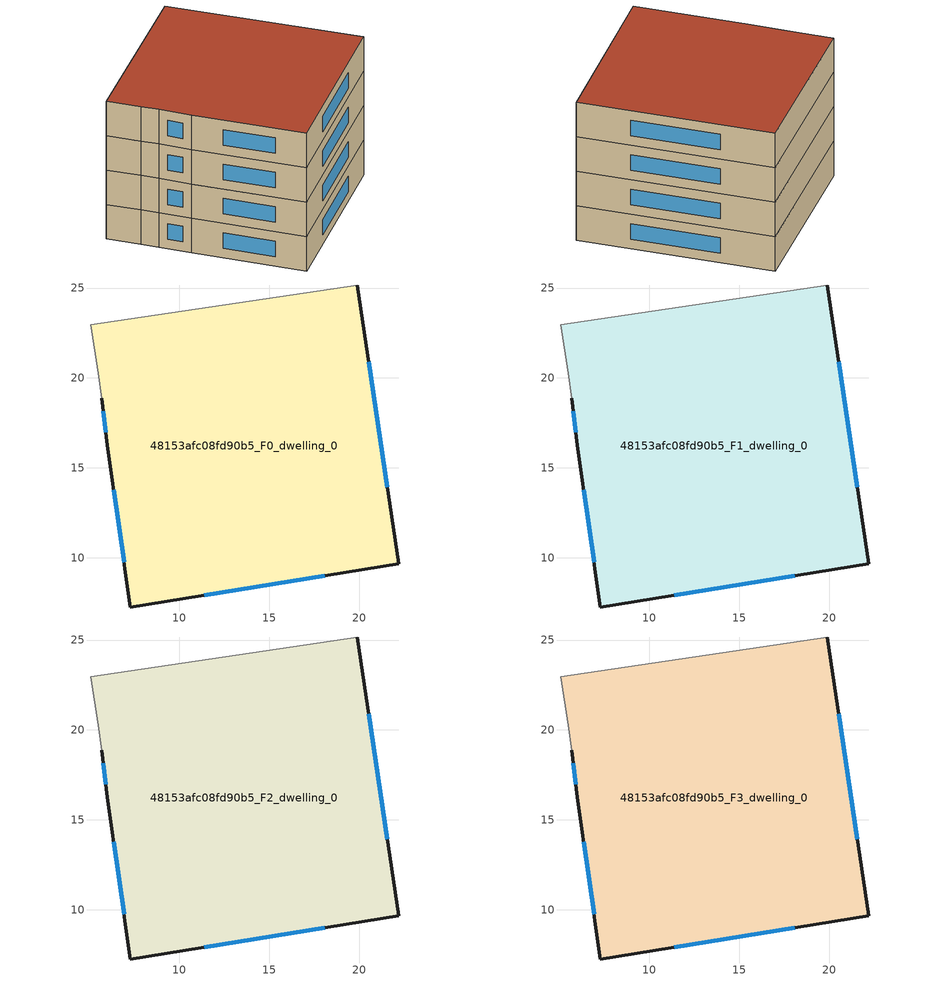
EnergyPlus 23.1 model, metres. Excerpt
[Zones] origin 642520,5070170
48153afc08fd90b5_F0_dwelling_0
 floor ground (EU_floor_Construction): 19.89,25.17 22.19,9.66 7.27,7.26 5.98,16.27 5.68,18.87 5.48,20.27 5.08,22.97 z0
 wall outside (EU_wall_Construction): 5.68,18.87 5.98,16.27 7.27,7.26 22.19,9.66 19.89,25.17 z0:3
 wall adiabatic (EU_wall_Construction): 19.89,25.17 5.08,22.97 5.48,20.27 5.68,18.87 z0:3
 window (EU_Window_Construction): 21.55,13.93 20.52,20.9 / 11.38,7.92 18.08,9 / 6.33,13.79 6.92,9.74 / 5.76,18.15 5.89,16.98 z0.83:2.17
48153afc08fd90b5_F1_dwelling_0
 floor to 48153afc08fd90b5_F0_dwelling_0 (EU_floor_Construction): 19.89,25.17 22.19,9.66 7.27,7.26 5.98,16.27 5.68,18.87 5.48,20.27 5.08,22.97 z3
 wall outside (EU_wall_Construction): 5.68,18.87 5.98,16.27 7.27,7.26 22.19,9.66 19.89,25.17 z3:6
 wall adiabatic (EU_wall_Construction): 19.89,25.17 5.08,22.97 5.48,20.27 5.68,18.87 z3:6
 window (EU_Window_Construction): 21.55,13.93 20.52,20.9 / 11.38,7.92 18.08,9 / 6.33,13.79 6.92,9.74 / 5.76,18.15 5.89,16.98 z3.83:5.17
48153afc08fd90b5_F2_dwelling_0
 floor to 48153afc08fd90b5_F1_dwelling_0 (EU_floor_Construction): 19.89,25.17 22.19,9.66 7.27,7.26 5.98,16.27 5.68,18.87 5.48,20.27 5.08,22.97 z6
 wall outside (EU_wall_Construction): 5.68,18.87 5.98,16.27 7.27,7.26 22.19,9.66 19.89,25.17 z6:9
 wall adiabatic (EU_wall_Construction): 19.89,25.17 5.08,22.97 5.48,20.27 5.68,18.87 z6:9
 window (EU_Window_Construction): 21.55,13.93 20.52,20.9 / 11.38,7.92 18.08,9 / 6.33,13.79 6.92,9.74 / 5.76,18.15 5.89,16.98 z6.83:8.17
48153afc08fd90b5_F3_dwelling_0
 floor to 48153afc08fd90b5_F2_dwelling_0 (EU_floor_Construction): 19.89,25.17 22.19,9.66 7.27,7.26 5.98,16.27 5.68,18.87 5.48,20.27 5.08,22.97 z9
 wall outside (EU_wall_Construction): 5.68,18.87 5.98,16.27 7.27,7.26 22.19,9.66 19.89,25.17 z9:12
 wall adiabatic (EU_wall_Construction): 19.89,25.17 5.08,22.97 5.48,20.27 5.68,18.87 z9:12
 window (EU_Window_Construction): 21.55,13.93 20.52,20.9 / 11.38,7.92 18.08,9 / 6.33,13.79 6.92,9.74 / 5.76,18.15 5.89,16.98 z9.83:11.17
 roof outside (EU_roof_Construction): 22.19,9.66 19.89,25.17 5.08,22.97 5.48,20.27 5.68,18.87 5.98,16.27 7.27,7.26 z12
[Building]
EU S2 Campaign: North Axis=0; Terrain=City; Solar Distribution=FullExterior
[Site:Location]
Lyon-Bron: Latitude=45.75; Longitude=5; Time Zone=1; Elevation=198
[SizingPeriod:WeatherFileDays]
AnnualSizingPeriod: Begin Month=1; Begin Day of Month=1; End Month=12; End Day of Month=31; Day of Week for Start Day=Monday; Use Weather File Daylight Saving Period=No; Use Weather File Rain and Snow Indicators=No
[MATERIAL]
EU_InternalMass_Material: Roughness=MediumRough; Thickness=0.1; Conductivity=1; Density=1800; Specific Heat=900; Thermal Absorptance=0.9; Solar Absorptance=0.7; Visible Absorptance=0.7
[MATERIAL:NOMASS] Roughness=MediumRough; Thermal Absorptance=0.9; Solar Absorptance=0.7; Visible Absorptance=0.7
Name | Thermal Resistance
EU_wall_NoMass | 0.87146
EU_roof_NoMass | 0.842276
EU_floor_NoMass | 0.496999
[WINDOWMATERIAL:SIMPLEGLAZINGSYSTEM]
EU_Window_SimpleGlazing: UFactor=2.2525; Solar Heat Gain Coefficient=0.76; Visible Transmittance=0.76
[CONSTRUCTION]
EU_wall_Construction: EU_wall_NoMass
EU_roof_Construction: EU_roof_NoMass
EU_floor_Construction: EU_floor_NoMass
EU_InternalMass_Construction: EU_InternalMass_Material
EU_Window_Construction: EU_Window_SimpleGlazing
[ZONE] Type=1; Multiplier=1; Ceiling Height=autocalculate; Floor Area=autocalculate; Part of Total Floor Area=Yes
Name | Volume
48153afc08fd90b5_F0_dwelling_0 | 711.928
48153afc08fd90b5_F1_dwelling_0; 48153afc08fd90b5_F2_dwelling_0 | 711.926
48153afc08fd90b5_F3_dwelling_0 | 2135.78
[INTERNALMASS] Construction=EU_InternalMass_Construction; Surface Area=237.309
Name | Zone or ZoneList
48153afc08fd90b5_F0_dwelling_0_EU_InternalMass | 48153afc08fd90b5_F0_dwelling_0
48153afc08fd90b5_F1_dwelling_0_EU_InternalMass | 48153afc08fd90b5_F1_dwelling_0
48153afc08fd90b5_F2_dwelling_0_EU_InternalMass | 48153afc08fd90b5_F2_dwelling_0
48153afc08fd90b5_F3_dwelling_0_EU_InternalMass | 48153afc08fd90b5_F3_dwelling_0
[OTHEREQUIPMENT] Fuel Type=Electricity; Design Level Calculation Method=Watts/Area; Power per Zone Floor Area=1; Fraction Latent=0; Fraction Radiant=0; Fraction Lost=0; Carbon Dioxide Generation Rate=0; EndUse Subcategory=EU_Step8_InternalGains
Name | Zone or ZoneList or Space or SpaceList | Schedule
EU_Step8_InternalGain_48153afc08fd90b5_F0_dwelling_0_f000 | 48153afc08fd90b5_F0_dwelling_0 | EU_Step8_GainSchedule_48153afc08fd90b5_F0_dwelling_0_f000
EU_Step8_InternalGain_48153afc08fd90b5_F1_dwelling_0_f000 | 48153afc08fd90b5_F1_dwelling_0 | EU_Step8_GainSchedule_48153afc08fd90b5_F1_dwelling_0_f000
EU_Step8_InternalGain_48153afc08fd90b5_F2_dwelling_0_f000 | 48153afc08fd90b5_F2_dwelling_0 | EU_Step8_GainSchedule_48153afc08fd90b5_F2_dwelling_0_f000
EU_Step8_InternalGain_48153afc08fd90b5_F3_dwelling_0_f000 | 48153afc08fd90b5_F3_dwelling_0 | EU_Step8_GainSchedule_48153afc08fd90b5_F3_dwelling_0_f000
[ZONEVENTILATION:DESIGNFLOWRATE] Schedule=EU_AlwaysOn; Design Flow Rate Calculation Method=AirChanges/Hour; Air Changes per Hour=0.425; Ventilation Type=Natural; Fan Pressure Rise=0; Fan Total Efficiency=1; Constant Term Coefficient=1; Temperature Term Coefficient=0; Velocity Term Coefficient=0; Velocity Squared Term Coefficient=0; Minimum Indoor Temperature=-100; Maximum Indoor Temperature=100; Delta Temperature=-100; Minimum Outdoor Temperature=-100; Maximum Outdoor Temperature=100; Maximum Wind Speed=40
Name | Zone or ZoneList or Space or SpaceList
EU_ConstantAir_48153afc08fd90b5_F0_dwelling_0 | 48153afc08fd90b5_F0_dwelling_0
EU_ConstantAir_48153afc08fd90b5_F1_dwelling_0 | 48153afc08fd90b5_F1_dwelling_0
EU_ConstantAir_48153afc08fd90b5_F2_dwelling_0 | 48153afc08fd90b5_F2_dwelling_0
EU_ConstantAir_48153afc08fd90b5_F3_dwelling_0 | 48153afc08fd90b5_F3_dwelling_0
[HVACTEMPLATE:THERMOSTAT] Constant Heating Setpoint=20; Constant Cooling Setpoint=50
EU_HeatOnly_48153afc08fd90b5_F0_dwelling_0; EU_HeatOnly_48153afc08fd90b5_F1_dwelling_0; EU_HeatOnly_48153afc08fd90b5_F2_dwelling_0; EU_HeatOnly_48153afc08fd90b5_F3_dwelling_0
[HVACTEMPLATE:ZONE:IDEALLOADSAIRSYSTEM] System Availability Schedule=EU_AlwaysOn; Maximum Heating Supply Air Temperature=50; Minimum Cooling Supply Air Temperature=13; Maximum Heating Supply Air Humidity Ratio=0.0156; Minimum Cooling Supply Air Humidity Ratio=0.0077; Heating Limit=NoLimit; Cooling Limit=NoLimit; Heating Availability Schedule=EU_AlwaysOn; Cooling Availability Schedule=EU_CoolingOff; Dehumidification Control Type=ConstantSensibleHeatRatio; Cooling Sensible Heat Ratio=0.7; Dehumidification Setpoint=60; Humidification Control Type=None; Humidification Setpoint=30; Outdoor Air Method=None; Outdoor Air Flow Rate per Person=0.00944; Outdoor Air Flow Rate per Zone Floor Area=0; Outdoor Air Flow Rate per Zone=0; Demand Controlled Ventilation Type=None; Outdoor Air Economizer Type=NoEconomizer; Heat Recovery Type=None; Sensible Heat Recovery Effectiveness=0.7; Latent Heat Recovery Effectiveness=0.65
Name | Template Thermostat
48153afc08fd90b5_F0_dwelling_0 | EU_HeatOnly_48153afc08fd90b5_F0_dwelling_0
48153afc08fd90b5_F1_dwelling_0 | EU_HeatOnly_48153afc08fd90b5_F1_dwelling_0
48153afc08fd90b5_F2_dwelling_0 | EU_HeatOnly_48153afc08fd90b5_F2_dwelling_0
48153afc08fd90b5_F3_dwelling_0 | EU_HeatOnly_48153afc08fd90b5_F3_dwelling_0
[SIZING:ZONE] Zone Cooling Design Supply Air Temperature Input Method=SupplyAirTemperature; Zone Cooling Design Supply Air Temperature=13; Zone Heating Design Supply Air Temperature Input Method=SupplyAirTemperature; Zone Heating Design Supply Air Temperature=50; Zone Cooling Design Supply Air Humidity Ratio=0.008; Zone Heating Design Supply Air Humidity Ratio=0.008; Cooling Design Air Flow Method=DesignDay; Cooling Design Air Flow Rate=0; Cooling Minimum Air Flow per Zone Floor Area=0.000762; Cooling Minimum Air Flow=0; Cooling Minimum Air Flow Fraction=0.2; Heating Design Air Flow Method=DesignDay; Heating Design Air Flow Rate=0; Heating Maximum Air Flow per Zone Floor Area=0.002032; Heating Maximum Air Flow=0.141576; Heating Maximum Air Flow Fraction=0.3; Account for Dedicated Outdoor Air System=No; Dedicated Outdoor Air System Control Strategy=NeutralSupplyAir; Dedicated Outdoor Air Low Setpoint Temperature for Design=autosize; Dedicated Outdoor Air High Setpoint Temperature for Design=autosize; Zone Load Sizing Method=Sensible Load Only No Latent Load; Zone Latent Cooling Design Supply Air Humidity Ratio Input Method=HumidityRatioDifference; Zone Cooling Design Supply Air Humidity Ratio Difference=0.005; Zone Latent Heating Design Supply Air Humidity Ratio Input Method=HumidityRatioDifference; Zone Humidification Design Supply Air Humidity Ratio Difference=0.005
48153afc08fd90b5_F0_dwelling_0; 48153afc08fd90b5_F1_dwelling_0; 48153afc08fd90b5_F2_dwelling_0; 48153afc08fd90b5_F3_dwelling_0
[SCHEDULE:CONSTANT]
Name | Hourly Value
EU_AlwaysOn | 1
EU_CoolingOff | 0
[SCHEDULE:FILE] Column Number=1; Rows to Skip at Top=0; Number of Hours of Data=8760; Column Separator=Comma; Interpolate to Timestep=No; Minutes per Item=60; Adjust Schedule for Daylight Savings=Yes
Name | File
EU_Step8_GainSchedule_48153afc08fd90b5_F0_dwelling_0_f000 | ../../schedules/48153afc08fd90b5/48153afc08fd90b5_F0_dwelling_0_f000_gain.csv
EU_Step8_GainSchedule_48153afc08fd90b5_F1_dwelling_0_f000 | ../../schedules/48153afc08fd90b5/48153afc08fd90b5_F1_dwelling_0_f000_gain.csv
EU_Step8_GainSchedule_48153afc08fd90b5_F2_dwelling_0_f000 | ../../schedules/48153afc08fd90b5/48153afc08fd90b5_F2_dwelling_0_f000_gain.csv
EU_Step8_GainSchedule_48153afc08fd90b5_F3_dwelling_0_f000 | ../../schedules/48153afc08fd90b5/48153afc08fd90b5_F3_dwelling_0_f000_gain.csv
